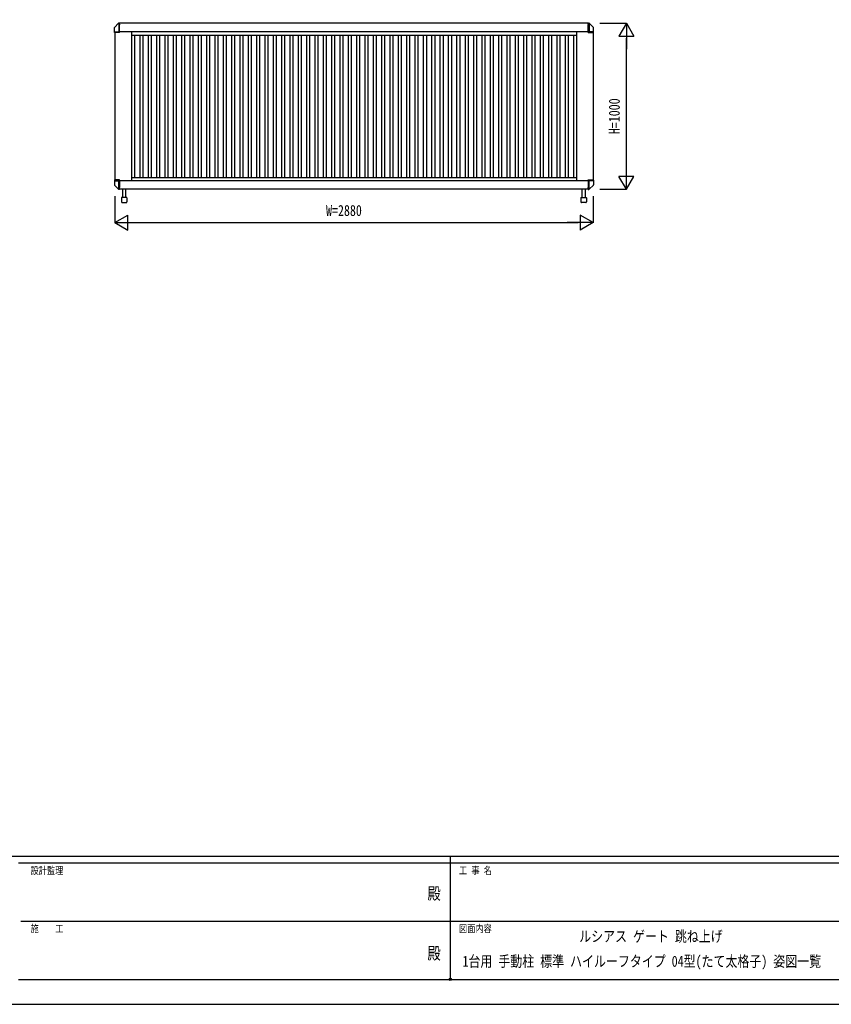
# Model space of a CAD drawing. Units: millimetres, scale not verified. Extents: x -8410 to 8410, y -5940 to 5940.
# Drawn here: x -2602 to 2284, y -5940 to -16 of the extents above; entities that cross this region are included whole.
import ezdxf
from ezdxf.enums import TextEntityAlignment as Align

# ---------------------------------------------------------------- set-up
doc = ezdxf.new("R2010")
doc.units = ezdxf.units.MM
doc.header["$LTSCALE"] = 30
doc.header["$PDMODE"] = 32
doc.header["$PDSIZE"] = 15
for name, color, linetype in [('0-1_USER1', 3, 'Continuous'), ('0-2_YKK_A1', 4, 'Continuous'), ('0-3_YKK_D', 6, 'Continuous'), ('0-4_YKK_ZWAK', 7, 'Continuous')]:
    doc.layers.add(name, color=color, linetype=linetype)
doc.styles.add('ＭＳ ゴシック', font='')
doc.styles.get('ＭＳ ゴシック').set_extended_font_data('MS Gothic')

msp = doc.modelspace()

# ---------------------------------------------------------------- linework, layer by layer
at = {"layer": '0-2_YKK_A1'}
for p, q in [((-2006.66, -36.86), (-2031.74, -61.69)), ((-2006.64, -36.87), (-2006.64, -36.89)), ((-2005.68, -36.16), (-2005.68, -72.71)), ((-2000.96, -35.91), (-2005.01, -36.12)), ((-2005.01, -36.16), (-2005.01, -36.14)), ((-2000.96, -41.84), (-2000.96, -35.91)), ((821.04, -36.21), (-2000.96, -36.21)), ((-2000.96, -41.84), (-2000.96, -46.54)), ((-2000.96, -72.71), (-2000.96, -46.54)), ((821.04, -35.91), (825.09, -36.12)), ((821.04, -41.84), (821.04, -35.91)), ((821.04, -41.84), (821.04, -46.54)), ((821.04, -72.71), (821.04, -46.54)), ((825.09, -36.16), (825.09, -36.14)), ((825.76, -36.16), (825.76, -72.71)), ((826.72, -36.87), (826.72, -36.89)), ((826.74, -36.86), (851.82, -61.69)), ((-2032.46, -70.48), (-2032.46, -63.45)), ((-2032.46, -80.63), (-2032.46, -70.48)), ((-2032.46, -88.21), (-2032.46, -80.63)), ((-2032.46, -92.21), (-2032.46, -88.21)), ((-2032.46, -88.21), (-2006.05, -88.21)), ((-2030.6, -93.21), (-2031.46, -93.21)), ((-2000.96, -93.21), (-2030.6, -93.21)), ((-2029.96, -93.21), (-2029.96, -979.21)), ((-2005.87, -88.21), (-2006.05, -88.21)), ((-2005.87, -88.21), (-2000.96, -88.21)), ((-2000.96, -88.21), (-2000.96, -72.71)), ((821.04, -88.21), (-2000.96, -88.21)), ((-2000.96, -92.21), (-2000.96, -88.21)), ((-2000.96, -92.21), (-2000.96, -93.21)), ((-1929.96, -88.21), (-1929.96, -985.21)), ((-1929.96, -108.21), (750.04, -108.21)), ((-1911.16, -108.21), (-1911.16, -964.21)), ((-1879.16, -108.21), (-1879.16, -964.21)), ((-1860.96, -108.21), (-1860.96, -964.21)), ((-1828.96, -108.21), (-1828.96, -964.21)), ((-1810.76, -108.21), (-1810.76, -964.21)), ((-1778.76, -108.21), (-1778.76, -964.21)), ((-1760.56, -108.21), (-1760.56, -964.21)), ((-1728.56, -108.21), (-1728.56, -964.21)), ((-1710.36, -108.21), (-1710.36, -964.21)), ((-1678.36, -108.21), (-1678.36, -964.21)), ((-1660.16, -108.21), (-1660.16, -964.21)), ((-1628.16, -108.21), (-1628.16, -964.21)), ((-1609.96, -108.21), (-1609.96, -964.21)), ((-1577.96, -108.21), (-1577.96, -964.21)), ((-1559.76, -108.21), (-1559.76, -964.21)), ((-1527.76, -108.21), (-1527.76, -964.21)), ((-1509.56, -108.21), (-1509.56, -964.21)), ((-1477.56, -108.21), (-1477.56, -964.21)), ((-1459.36, -108.21), (-1459.36, -964.21)), ((-1427.36, -108.21), (-1427.36, -964.21)), ((-1409.16, -108.21), (-1409.16, -964.21)), ((-1377.16, -108.21), (-1377.16, -964.21)), ((-1358.96, -108.21), (-1358.96, -964.21)), ((-1326.96, -108.21), (-1326.96, -964.21)), ((-1308.76, -108.21), (-1308.76, -964.21)), ((-1276.76, -108.21), (-1276.76, -964.21)), ((-1258.56, -108.21), (-1258.56, -964.21)), ((-1226.56, -108.21), (-1226.56, -964.21)), ((-1208.36, -108.21), (-1208.36, -964.21)), ((-1176.36, -108.21), (-1176.36, -964.21)), ((-1158.16, -108.21), (-1158.16, -964.21)), ((-1126.16, -108.21), (-1126.16, -964.21)), ((-1107.96, -108.21), (-1107.96, -964.21)), ((-1075.96, -108.21), (-1075.96, -964.21)), ((-1057.76, -108.21), (-1057.76, -964.21)), ((-1025.76, -108.21), (-1025.76, -964.21)), ((-1007.56, -108.21), (-1007.56, -964.21)), ((-975.56, -108.21), (-975.56, -964.21)), ((-957.36, -108.21), (-957.36, -964.21)), ((-925.36, -108.21), (-925.36, -964.21)), ((-907.16, -108.21), (-907.16, -964.21)), ((-875.16, -108.21), (-875.16, -964.21)), ((-856.96, -108.21), (-856.96, -964.21)), ((-824.96, -108.21), (-824.96, -964.21)), ((-806.76, -108.21), (-806.76, -964.21)), ((-774.76, -108.21), (-774.76, -964.21)), ((-756.56, -108.21), (-756.56, -964.21)), ((-724.56, -108.21), (-724.56, -964.21)), ((-706.36, -108.21), (-706.36, -964.21)), ((-674.36, -108.21), (-674.36, -964.21)), ((-656.16, -108.21), (-656.16, -964.21)), ((-624.16, -108.21), (-624.16, -964.21)), ((-605.96, -108.21), (-605.96, -964.21)), ((-573.96, -108.21), (-573.96, -964.21)), ((-555.76, -108.21), (-555.76, -964.21)), ((-523.76, -108.21), (-523.76, -964.21)), ((-505.56, -108.21), (-505.56, -964.21)), ((-473.56, -108.21), (-473.56, -964.21)), ((-455.36, -108.21), (-455.36, -964.21)), ((-423.36, -108.21), (-423.36, -964.21)), ((-405.16, -108.21), (-405.16, -964.21)), ((-373.16, -108.21), (-373.16, -964.21)), ((-354.96, -108.21), (-354.96, -964.21)), ((-322.96, -108.21), (-322.96, -964.21)), ((-304.76, -108.21), (-304.76, -964.21)), ((-272.76, -108.21), (-272.76, -964.21)), ((-254.56, -108.21), (-254.56, -964.21)), ((-222.56, -108.21), (-222.56, -964.21)), ((-204.36, -108.21), (-204.36, -964.21)), ((-172.36, -108.21), (-172.36, -964.21)), ((-154.16, -108.21), (-154.16, -964.21)), ((-122.16, -108.21), (-122.16, -964.21)), ((-103.96, -108.21), (-103.96, -964.21)), ((-71.96, -108.21), (-71.96, -964.21)), ((-53.76, -108.21), (-53.76, -964.21)), ((-21.76, -108.21), (-21.76, -964.21)), ((-3.56, -108.21), (-3.56, -964.21)), ((28.44, -108.21), (28.44, -964.21)), ((46.64, -108.21), (46.64, -964.21)), ((78.64, -108.21), (78.64, -964.21)), ((96.84, -108.21), (96.84, -964.21)), ((128.84, -108.21), (128.84, -964.21)), ((147.04, -108.21), (147.04, -964.21)), ((179.04, -108.21), (179.04, -964.21)), ((197.24, -108.21), (197.24, -964.21)), ((229.24, -108.21), (229.24, -964.21)), ((247.44, -108.21), (247.44, -964.21)), ((279.44, -108.21), (279.44, -964.21)), ((297.64, -108.21), (297.64, -964.21)), ((329.64, -108.21), (329.64, -964.21)), ((347.84, -108.21), (347.84, -964.21)), ((379.84, -108.21), (379.84, -964.21)), ((398.04, -108.21), (398.04, -964.21)), ((430.04, -108.21), (430.04, -964.21)), ((448.24, -108.21), (448.24, -964.21)), ((480.24, -108.21), (480.24, -964.21)), ((498.44, -108.21), (498.44, -964.21)), ((530.44, -108.21), (530.44, -964.21)), ((548.64, -108.21), (548.64, -964.21)), ((580.64, -108.21), (580.64, -964.21)), ((598.84, -108.21), (598.84, -964.21)), ((630.84, -108.21), (630.84, -964.21)), ((649.04, -108.21), (649.04, -964.21)), ((681.04, -108.21), (681.04, -964.21)), ((699.24, -108.21), (699.24, -964.21)), ((731.24, -108.21), (731.24, -964.21)), ((750.04, -88.21), (750.04, -984.21)), ((821.04, -88.21), (821.04, -72.71)), ((821.04, -92.21), (821.04, -88.21)), ((825.95, -88.21), (821.04, -88.21)), ((821.04, -92.21), (821.04, -93.21)), ((821.04, -93.21), (850.68, -93.21)), ((825.95, -88.21), (826.13, -88.21)), ((852.54, -88.21), (826.13, -88.21)), ((850.04, -93.21), (850.04, -979.21)), ((850.68, -93.21), (851.54, -93.21)), ((852.54, -70.48), (852.54, -63.45)), ((852.54, -80.63), (852.54, -70.48)), ((852.54, -88.21), (852.54, -80.63)), ((852.54, -92.21), (852.54, -88.21)), ((-2032.46, -980.21), (-2032.46, -984.21)), ((-2032.46, -984.21), (-2032.46, -991.79)), ((-2032.46, -984.21), (-2006.05, -984.21)), ((-2032.46, -991.79), (-2032.46, -1001.93)), ((-2032.46, -1001.93), (-2032.46, -1008.97)), ((-2030.6, -979.21), (-2031.46, -979.21)), ((-2000.96, -979.21), (-2030.6, -979.21)), ((-2005.87, -984.21), (-2006.05, -984.21)), ((-2005.87, -984.21), (-2000.96, -984.21)), ((-2005.68, -1036.26), (-2005.68, -999.7)), ((-2000.96, -980.21), (-2000.96, -979.21)), ((-2000.96, -980.21), (-2000.96, -984.21)), ((821.04, -984.21), (-2000.96, -984.21)), ((-2000.96, -984.21), (-2000.96, -999.7)), ((-2000.96, -999.7), (-2000.96, -1025.87)), ((-1929.96, -964.21), (750.04, -964.21)), ((821.04, -979.21), (850.68, -979.21)), ((821.04, -980.21), (821.04, -979.21)), ((821.04, -980.21), (821.04, -984.21)), ((821.04, -984.21), (821.04, -999.7)), ((825.95, -984.21), (821.04, -984.21)), ((821.04, -999.7), (821.04, -1025.87)), ((825.76, -1036.26), (825.76, -999.7)), ((825.95, -984.21), (826.13, -984.21)), ((852.54, -984.21), (826.13, -984.21)), ((850.68, -979.21), (851.54, -979.21)), ((852.54, -980.21), (852.54, -984.21)), ((852.54, -984.21), (852.54, -991.79)), ((852.54, -991.79), (852.54, -1001.93)), ((852.54, -1001.93), (852.54, -1008.97)), ((-2006.66, -1035.55), (-2031.74, -1010.73)), ((-2006.64, -1035.55), (-2006.64, -1035.53)), ((-2005.01, -1036.26), (-2005.01, -1036.28)), ((-2000.96, -1036.51), (-2005.01, -1036.3)), ((-2000.96, -1030.58), (-2000.96, -1025.87)), ((-2000.96, -1030.58), (-2000.96, -1036.51)), ((821.04, -1036.21), (-2000.96, -1036.21)), ((-1982.46, -1036.21), (-1982.46, -1086.21)), ((-1963.46, -1086.21), (-1963.46, -1036.21)), ((783.54, -1086.21), (783.54, -1036.21)), ((802.54, -1036.21), (802.54, -1086.21)), ((821.04, -1030.58), (821.04, -1025.87)), ((821.04, -1030.58), (821.04, -1036.51)), ((821.04, -1036.51), (825.09, -1036.3)), ((825.09, -1036.26), (825.09, -1036.28)), ((826.72, -1035.55), (826.72, -1035.53)), ((826.74, -1035.55), (851.82, -1010.73)), ((-1989.51, -1087.21), (-1989.51, -1112.21)), ((-1957.41, -1086.21), (-1988.51, -1086.21)), ((-1985.51, -1116.21), (-1960.41, -1116.21)), ((-1956.41, -1087.21), (-1956.41, -1112.21)), ((776.49, -1087.21), (776.49, -1112.21)), ((777.49, -1086.21), (808.59, -1086.21)), ((805.59, -1116.21), (780.49, -1116.21)), ((809.59, -1087.21), (809.59, -1112.21))]:
    msp.add_line(p, q, dxfattribs=at)
for points in [[(-2005.68, -72.81), (-2005.69, -73.57), (-2005.73, -77.15), (-2005.77, -80.69), (-2005.8, -82.99), (-2005.83, -85.24), (-2005.86, -87.59), (-2005.87, -88.21)], [(825.76, -72.81), (825.77, -73.57), (825.81, -77.15), (825.85, -80.69), (825.88, -82.99), (825.91, -85.24), (825.94, -87.59), (825.95, -88.21)], [(-2005.68, -999.61), (-2005.69, -998.85), (-2005.73, -995.27), (-2005.77, -991.73), (-2005.8, -989.43), (-2005.83, -987.18), (-2005.86, -984.83), (-2005.87, -984.21)], [(825.76, -999.61), (825.77, -998.85), (825.81, -995.27), (825.85, -991.73), (825.88, -989.43), (825.91, -987.18), (825.94, -984.83), (825.95, -984.21)]]:
    msp.add_lwpolyline(points, dxfattribs=at)
for centre, radius, start, end in [((-2004.88, -38.62), 2.5, 93.12962, 135.58389), ((824.96, -38.62), 2.5, 44.41611, 86.87038), ((-2029.96, -63.45), 2.5, 135.33594, 180), ((-2031.46, -92.21), 1, 180, 270), ((851.54, -92.21), 1, 270, 0), ((850.04, -63.45), 2.5, 0, 44.66406), ((-2031.46, -980.21), 1, 90, 180), ((851.54, -980.21), 1, 0, 90), ((-2029.96, -1008.97), 2.5, 180, 224.66406), ((-2004.88, -1033.8), 2.5, 224.41611, 266.87038), ((824.96, -1033.8), 2.5, 273.12962, 315.58389), ((850.04, -1008.97), 2.5, 315.33594, 0), ((-1988.51, -1087.21), 1, 90, 180), ((-1985.51, -1112.21), 4, 180, 270), ((-1960.41, -1112.21), 4, 270, 0), ((-1957.41, -1087.21), 1, 0, 90), ((777.49, -1087.21), 1, 90, 180), ((780.49, -1112.21), 4, 180, 270), ((805.59, -1112.21), 4, 270, 0), ((808.59, -1087.21), 1, 0, 90)]:
    msp.add_arc(centre, radius, start, end, dxfattribs=at)
at = {"layer": '0-3_YKK_D'}
for p, q in [((891.04, -36.21), (1051.04, -36.21)), ((1050.04, -36.21), (1005.04, -114.15)), ((1050.04, -36.21), (1095.04, -114.15)), ((1050.04, -36.21), (1050.04, -192.09)), ((1005.04, -114.15), (1095.04, -114.15)), ((1050.04, -946.21), (1050.04, -126.21)), ((1050.04, -1036.21), (1050.04, -880.32)), ((1050.04, -1036.21), (1005.04, -958.27)), ((1095.04, -958.27), (1005.04, -958.27)), ((1050.04, -1036.21), (1095.04, -958.27)), ((891.04, -1036.21), (1051.04, -1036.21)), ((-2029.96, -1077.21), (-2029.96, -1237.21)), ((850.04, -1077.21), (850.04, -1237.21)), ((-2029.96, -1236.21), (-1952.02, -1191.21)), ((-2029.96, -1236.21), (-1952.02, -1281.21)), ((-2029.96, -1236.21), (-1874.08, -1236.21)), ((-1952.02, -1281.21), (-1952.02, -1191.21)), ((-1939.96, -1236.21), (760.04, -1236.21)), ((850.04, -1236.21), (694.15, -1236.21)), ((850.04, -1236.21), (772.1, -1191.21)), ((772.1, -1191.21), (772.1, -1281.21)), ((850.04, -1236.21), (772.1, -1281.21))]:
    msp.add_line(p, q, dxfattribs=at)
at = {"layer": '0-4_YKK_ZWAK'}
for p, q in [((7790.04, -5050), (-7809.96, -5050)), ((-9.96, -5090), (-2609.96, -5090)), ((-9.96, -5050), (-9.96, -5790)), ((2590.04, -5090), (-9.96, -5090)), ((-2594.96, -5440), (-9.96, -5440)), ((-9.96, -5440), (2590.04, -5440)), ((-2609.96, -5790), (-9.96, -5790)), ((-9.96, -5790), (2590.04, -5790))]:
    msp.add_line(p, q, dxfattribs=at)
msp.add_lwpolyline([(-8410, -5940), (8410, -5940), (8410, 5940), (-8410, 5940)], close=True, dxfattribs=at)
msp.add_point((-9.96, -5790), dxfattribs=at)

# ---------------------------------------------------------------- texts
at = {"layer": '0-1_USER1', "style": 'ＭＳ ゴシック', "width": 0.8}
for s, p in [('ルシアス ゲート 跳ね上げ', (766.33, -5583.72)), ('1台用 手動柱 標準 ハイルーフタイプ 04型(たて太格子) 姿図一覧', (63.61, -5733.72))]:
    msp.add_text(s, height=65.98, dxfattribs=at).set_placement(p, align=Align.BOTTOM_LEFT)
at = {"layer": '0-3_YKK_D', "style": 'ＭＳ ゴシック', "width": 0.8}
msp.add_text('H=1000', height=65.98, rotation=90, dxfattribs=at).set_placement((1030.04, -704.21), align=Align.BOTTOM_LEFT)
msp.add_text('W=2880', height=65.98, dxfattribs=at).set_placement((-757.96, -1216.21), align=Align.BOTTOM_LEFT)
at = {"layer": '0-4_YKK_ZWAK', "style": 'ＭＳ ゴシック', "width": 0.8}
for s, height, p in [('設計監理', 43.99, (-2536.63, -5170)), ('工 事 名', 43.99, (42.54, -5170)), ('殿', 73.31, (-147.33, -5331.67)), ('施\u3000\u3000工', 43.99, (-2536.63, -5520)), ('図面内容', 43.99, (42.54, -5520)), ('殿', 73.31, (-147.33, -5691.67))]:
    msp.add_text(s, height=height, dxfattribs=at).set_placement(p, align=Align.BOTTOM_LEFT)

doc.saveas('drawing.dxf')
